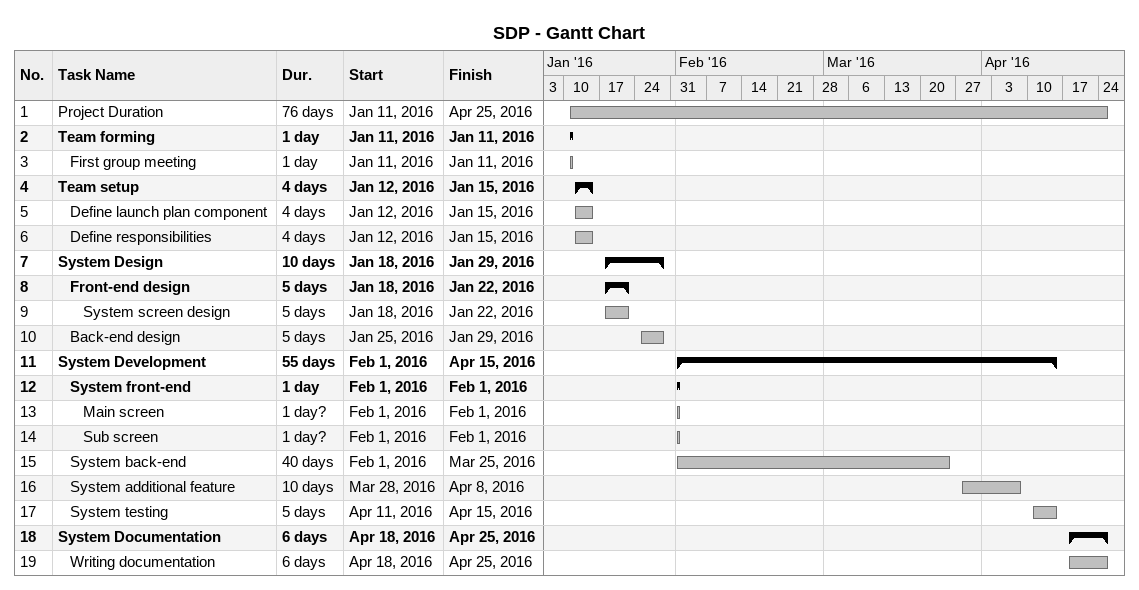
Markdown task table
SDP - Gantt Chart

| ID | Level | Task | Duration | Start | Finish |
|---|---|---|---|---|---|
| 1 | 1 | Project Duration | 76d | 2016-01-11 | 2016-04-25 |
| 2 | 1 | **Team forming** | 1d | 2016-01-11 | 2016-01-11 |
| 3 | 2 | First group meeting | 1d | 2016-01-11 | 2016-01-11 |
| 4 | 1 | **Team setup** | 4d | 2016-01-12 | 2016-01-15 |
| 5 | 2 | Define launch plan component | 4d | 2016-01-12 | 2016-01-15 |
| 6 | 2 | Define responsibilities | 4d | 2016-01-12 | 2016-01-15 |
| 7 | 1 | **System Design** | 10d | 2016-01-18 | 2016-01-29 |
| 8 | 2 | **Front-end design** | 5d | 2016-01-18 | 2016-01-22 |
| 9 | 3 | System screen design | 5d | 2016-01-18 | 2016-01-22 |
| 10 | 2 | Back-end design | 5d | 2016-01-25 | 2016-01-29 |
| 11 | 1 | **System Development** | 55d | 2016-02-01 | 2016-04-15 |
| 12 | 2 | **System front-end** | 1d | 2016-02-01 | 2016-02-01 |
| 13 | 3 | Main screen | 1d? | 2016-02-01 | 2016-02-01 |
| 14 | 3 | Sub screen | 1d? | 2016-02-01 | 2016-02-01 |
| 15 | 2 | System back-end | 40d | 2016-02-01 | 2016-03-25 |
| 16 | 2 | System additional feature | 10d | 2016-03-28 | 2016-04-08 |
| 17 | 2 | System testing | 5d | 2016-04-11 | 2016-04-15 |
| 18 | 1 | **System Documentation** | 6d | 2016-04-18 | 2016-04-25 |
| 19 | 2 | Writing documentation | 6d | 2016-04-18 | 2016-04-25 |
